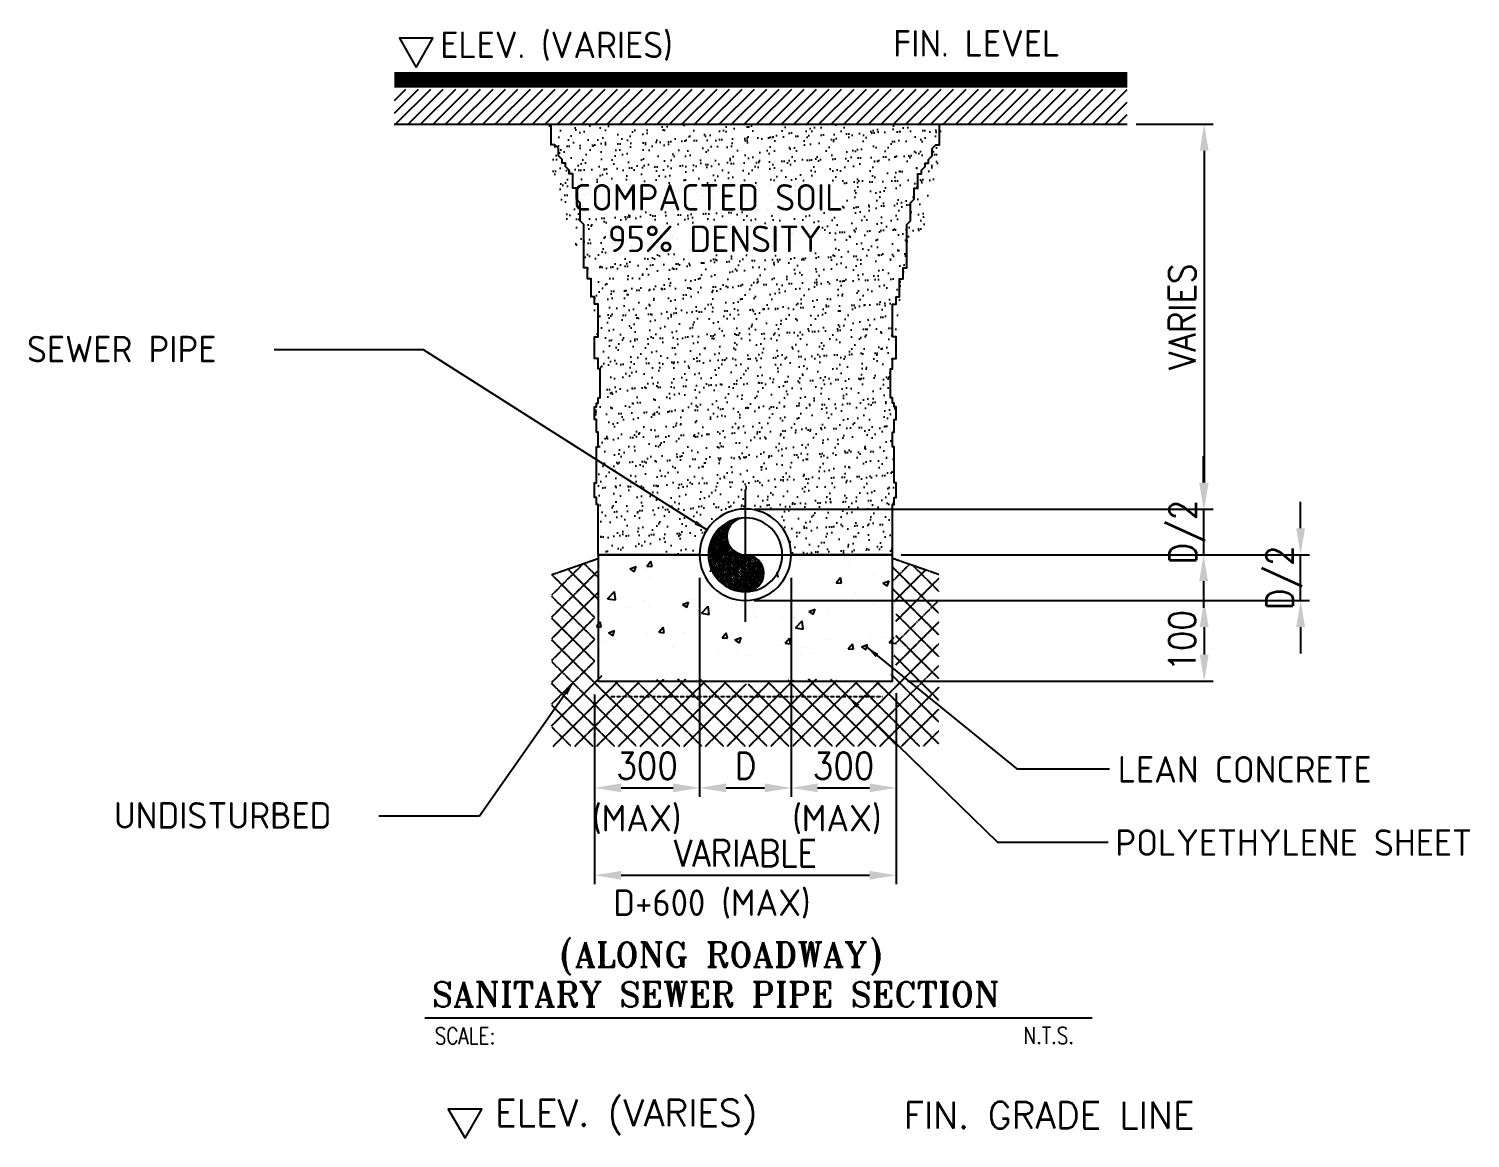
# Model space of a CAD drawing. Header units: metres. Extents: x 6917732 to 8046551, y 3602874 to 4094271.
# Drawn here: x 6928593 to 7091681, y 3966676 to 4092241 of the extents above; entities that cross this region are included whole.
import ezdxf

# ---------------------------------------------------------------- set-up
doc = ezdxf.new("R2010")
doc.units = ezdxf.units.M
doc.header["$LTSCALE"] = 0.5
doc.header["$MEASUREMENT"] = 0
doc.header["$PDMODE"] = 2
doc.header["$PDSIZE"] = 0.1
doc.linetypes.add('CENTER2', pattern=[1.125, 0.75, -0.125, 0.125, -0.125])
doc.linetypes.add('HIDDEN', pattern=[0.375, 0.25, -0.125])
doc.layers.get('0').update_dxf_attribs({"linetype": 'CONTINUOUS'})
doc.layers.get('Defpoints').update_dxf_attribs({"linetype": 'CONTINUOUS'})
for name, color, linetype in [('A-CL', 8, 'CENTER2'), ('A-DIM', 1, 'CONTINUOUS'), ('DIM', 8, 'CONTINUOUS'), ('Extinguisher', 2, 'CONTINUOUS'), ('pipe', 6, 'CONTINUOUS'), ('PIPING', 7, 'CONTINUOUS'), ('POTABLE', 6, 'CONTINUOUS'), ('RD-TXT', 7, 'CONTINUOUS'), ('SANITARY', 6, 'CONTINUOUS'), ('TXT5', 4, 'CONTINUOUS')]:
    doc.layers.add(name, color=color, linetype=linetype)
doc.styles.add('3.5mm', font='ISO3098B.shx', dxfattribs={"height": 3.5})
doc.styles.add('ROMANS', font='ROMANS.shx', dxfattribs={"width": 0.9})
doc.styles.add('RS', font='ROMANS.shx')
doc.styles.add('RT', font='ROMANT')
doc.dimstyles.new('1-200', dxfattribs={"dimtxt": 3000, "dimasz": 3000, "dimexe": 1000, "dimexo": 1000, "dimgap": 1000, "dimtad": 1, "dimdec": 0, "dimdsep": 46, "dimtxsty": 'ROMANS', "dimcen": 0, "dimclrd": 5, "dimclre": 5, "dimclrt": 2, "dimadec": 0, "dimazin": 2, "dimtfac": 1, "dimtdec": 0, "dimtmove": 2, "dimatfit": 2, "dimfxl": 1, "dimtolj": 1, "dimtzin": 0, "dimlwd": -1, "dimlwe": -1, "dimarcsym": 0})

# ---------------------------------------------------------------- blocks, each defined once
blk = doc.blocks.new('*D70')
at = {"layer": 'Defpoints', "color": 0, "lineweight": -3, "transparency": 16777216}
for p in [(7026718, 4018044), (6992613, 4015520), (7026718, 3996431)]:
    blk.add_point(p, dxfattribs=at)
at = {"layer": 'DIM', "color": 5, "transparency": 16777216}
for p, q in [((7026718, 4017044), (7026718, 3995431)), ((6992613, 4014520), (6992613, 3995431)), ((6995613, 3996431), (7023718, 3996431))]:
    blk.add_line(p, q, dxfattribs=at)
at = {"layer": 'DIM', "color": 5, "lineweight": -3, "transparency": 16777216}
for points in [[(6995613, 3996931), (6995613, 3995931), (6992613, 3996431)], [(7023718, 3996931), (7023718, 3995931), (7026718, 3996431)]]:
    blk.add_solid(points, dxfattribs=at)
at = {"layer": 'DIM', "color": 2, "transparency": 16777216, "insert": (7009666, 3998931), "char_height": 3000, "attachment_point": 5, "style": 'ROMANS'}
blk.add_mtext('\\A1;VARIABLE', dxfattribs=at)
blk = doc.blocks.new('*D71')
at = {"layer": 'Defpoints', "color": 0, "lineweight": -3, "transparency": 16777216}
for p in [(7052871, 4081441), (7009666, 4037889), (7061587, 4037889)]:
    blk.add_point(p, dxfattribs=at)
at = {"layer": 'DIM', "color": 5, "transparency": 16777216}
for p, q in [((7053871, 4081441), (7062587, 4081441)), ((7061587, 4078441), (7061587, 4040889)), ((7010666, 4037889), (7062587, 4037889))]:
    blk.add_line(p, q, dxfattribs=at)
at = {"layer": 'DIM', "color": 5, "lineweight": -3, "transparency": 16777216}
for points in [[(7061087, 4078441), (7062087, 4078441), (7061587, 4081441)], [(7061087, 4040889), (7062087, 4040889), (7061587, 4037889)]]:
    blk.add_solid(points, dxfattribs=at)
at = {"layer": 'DIM', "color": 2, "transparency": 16777216, "insert": (7059087, 4059665), "char_height": 3000, "attachment_point": 5, "rotation": 90, "style": 'ROMANS'}
blk.add_mtext('\\A1;VARIES', dxfattribs=at)
blk = doc.blocks.new('*D72')
at = {"layer": 'Defpoints', "color": 0, "lineweight": -3, "transparency": 16777216}
for p in [(7026308, 4032711), (7072496, 4032711), (7009666, 4027533)]:
    blk.add_point(p, dxfattribs=at)
at = {"layer": 'DIM', "color": 5, "transparency": 16777216}
for p, q in [((7072496, 4035711), (7072496, 4038711)), ((7027308, 4032711), (7073496, 4032711)), ((7072496, 4027533), (7072496, 4032711)), ((7010666, 4027533), (7073496, 4027533)), ((7072496, 4024533), (7072496, 4021533))]:
    blk.add_line(p, q, dxfattribs=at)
at = {"layer": 'DIM', "color": 5, "lineweight": -3, "transparency": 16777216}
for points in [[(7071996, 4035711), (7072996, 4035711), (7072496, 4032711)], [(7071996, 4024533), (7072996, 4024533), (7072496, 4027533)]]:
    blk.add_solid(points, dxfattribs=at)
at = {"layer": 'DIM', "color": 2, "transparency": 16777216, "insert": (7070631, 4030122), "char_height": 3000, "attachment_point": 5, "rotation": 90, "style": 'ROMANS'}
blk.add_mtext('\\A1;D/2', dxfattribs=at)
blk = doc.blocks.new('*D73')
at = {"layer": 'Defpoints', "color": 0, "lineweight": -3, "transparency": 16777216}
for p in [(7009666, 4027533), (7027031, 4018407), (7061587, 4018407)]:
    blk.add_point(p, dxfattribs=at)
at = {"layer": 'DIM', "color": 5, "transparency": 16777216}
for p, q in [((7010666, 4027533), (7062587, 4027533)), ((7061587, 4024533), (7061587, 4021407)), ((7028031, 4018407), (7062587, 4018407))]:
    blk.add_line(p, q, dxfattribs=at)
at = {"layer": 'DIM', "color": 5, "lineweight": -3, "transparency": 16777216}
for points in [[(7061087, 4024533), (7062087, 4024533), (7061587, 4027533)], [(7061087, 4021407), (7062087, 4021407), (7061587, 4018407)]]:
    blk.add_solid(points, dxfattribs=at)
at = {"layer": 'DIM', "color": 2, "transparency": 16777216, "insert": (7059087, 4022970), "char_height": 3000, "attachment_point": 5, "rotation": 90, "style": 'ROMANS'}
blk.add_mtext('\\A1;100', dxfattribs=at)
blk = doc.blocks.new('*D74')
at = {"layer": 'Defpoints', "color": 0, "lineweight": -3, "transparency": 16777216}
for p in [(7009666, 4037889), (7026308, 4032711), (7061515, 4032711)]:
    blk.add_point(p, dxfattribs=at)
at = {"layer": 'DIM', "color": 5, "transparency": 16777216}
for p, q in [((7061515, 4040889), (7061515, 4043889)), ((7010666, 4037889), (7062515, 4037889)), ((7061515, 4037889), (7061515, 4032711)), ((7027308, 4032711), (7062515, 4032711)), ((7061515, 4029711), (7061515, 4026711))]:
    blk.add_line(p, q, dxfattribs=at)
at = {"layer": 'DIM', "color": 5, "lineweight": -3, "transparency": 16777216}
for points in [[(7061015, 4040889), (7062015, 4040889), (7061515, 4037889)], [(7061015, 4029711), (7062015, 4029711), (7061515, 4032711)]]:
    blk.add_solid(points, dxfattribs=at)
at = {"layer": 'DIM', "color": 2, "transparency": 16777216, "insert": (7059659, 4035300), "char_height": 3000, "attachment_point": 5, "rotation": 90, "style": 'ROMANS'}
blk.add_mtext('\\A1;D/2', dxfattribs=at)
blk = doc.blocks.new('*D75')
at = {"layer": 'Defpoints', "color": 0, "lineweight": -3, "transparency": 16777216}
for p in [(7014844, 4031118), (7026718, 4015673), (7026718, 4006328)]:
    blk.add_point(p, dxfattribs=at)
at = {"layer": 'DIM', "color": 5, "transparency": 16777216}
for p, q in [((7014844, 4030118), (7014844, 4005328)), ((7026718, 4014673), (7026718, 4005328)), ((7017844, 4006328), (7023718, 4006328))]:
    blk.add_line(p, q, dxfattribs=at)
at = {"layer": 'DIM', "color": 5, "lineweight": -3, "transparency": 16777216}
for points in [[(7017844, 4006828), (7017844, 4005828), (7014844, 4006328)], [(7023718, 4006828), (7023718, 4005828), (7026718, 4006328)]]:
    blk.add_solid(points, dxfattribs=at)
at = {"layer": 'DIM', "color": 2, "transparency": 16777216, "insert": (7020781, 4008828), "char_height": 3000, "attachment_point": 5, "style": 'ROMANS'}
blk.add_mtext('\\A1;300', dxfattribs=at)
blk = doc.blocks.new('*D76')
at = {"layer": 'Defpoints', "color": 0, "lineweight": -3, "transparency": 16777216}
for p in [(7004488, 4028747), (7014844, 4028747), (7014844, 4006328)]:
    blk.add_point(p, dxfattribs=at)
at = {"layer": 'DIM', "color": 5, "transparency": 16777216}
for p, q in [((7004488, 4027747), (7004488, 4005328)), ((7014844, 4027747), (7014844, 4005328)), ((7007488, 4006328), (7011844, 4006328))]:
    blk.add_line(p, q, dxfattribs=at)
at = {"layer": 'DIM', "color": 5, "lineweight": -3, "transparency": 16777216}
for points in [[(7007488, 4006828), (7007488, 4005828), (7004488, 4006328)], [(7011844, 4006828), (7011844, 4005828), (7014844, 4006328)]]:
    blk.add_solid(points, dxfattribs=at)
at = {"layer": 'DIM', "color": 2, "transparency": 16777216, "insert": (7009666, 4008828), "char_height": 3000, "attachment_point": 5, "style": 'ROMANS'}
blk.add_mtext('\\A1;D', dxfattribs=at)
blk = doc.blocks.new('*D77')
at = {"layer": 'Defpoints', "color": 0, "lineweight": -3, "transparency": 16777216}
for p in [(7004488, 4031118), (6992613, 4017891), (7004488, 4006328)]:
    blk.add_point(p, dxfattribs=at)
at = {"layer": 'DIM', "color": 5, "transparency": 16777216}
for p, q in [((7004488, 4030118), (7004488, 4005328)), ((6992613, 4016891), (6992613, 4005328)), ((6995613, 4006328), (7001488, 4006328))]:
    blk.add_line(p, q, dxfattribs=at)
at = {"layer": 'DIM', "color": 5, "lineweight": -3, "transparency": 16777216}
for points in [[(6995613, 4006828), (6995613, 4005828), (6992613, 4006328)], [(7001488, 4006828), (7001488, 4005828), (7004488, 4006328)]]:
    blk.add_solid(points, dxfattribs=at)
at = {"layer": 'DIM', "color": 2, "transparency": 16777216, "insert": (6998550, 4008828), "char_height": 3000, "attachment_point": 5, "style": 'ROMANS'}
blk.add_mtext('\\A1;300', dxfattribs=at)
blk = doc.blocks.new('*X61')
at = {"color": 0}
for p, q in [((71682.5, 64641.4), (71828, 64787)), ((71688.6, 64659.9), (71809.5, 64780.9)), ((71836.5, 64783.1), (71844.3, 64790.9)), ((71856.8, 64791), (71859, 64793.2)), ((71675, 64596.9), (71780.4, 64702.3)), ((71676.3, 64610.5), (71783.5, 64717.7)), ((71678.6, 64625.2), (71791.4, 64738)), ((71698.8, 64682.6), (71786.9, 64770.6)), ((71724.6, 64720.7), (71748.8, 64744.9)), ((71674.7, 64584.2), (71779.7, 64689.2)), ((71675.1, 64572.2), (71780.4, 64677.5)), ((71676.1, 64560.8), (71782.2, 64666.9)), ((71677.6, 64550), (71784.9, 64657.2)), ((71679.6, 64539.6), (71788.2, 64648.2)), ((71682, 64529.7), (71792.3, 64639.9)), ((71684.9, 64520.1), (71796.9, 64632.2)), ((71688.1, 64511), (71802.1, 64625)), ((71691.6, 64502.1), (71807.8, 64618.3)), ((71695.5, 64493.6), (71814, 64612.1)), ((71699.7, 64485.4), (71820.8, 64606.5)), ((71704.1, 64477.5), (71828, 64601.4)), ((71708.9, 64469.9), (71835.8, 64596.8)), ((71713.9, 64462.5), (71844.3, 64592.9)), ((71719.2, 64455.5), (71853.3, 64589.6)), ((71724.8, 64448.7), (71863.2, 64587)), ((71730.6, 64442.1), (71873.9, 64585.4)), ((71736.7, 64435.8), (71885.7, 64584.8)), ((71743, 64429.8), (71897.3, 64584)), ((71749.6, 64424), (71907.8, 64582.2)), ((71756.5, 64418.5), (71917.5, 64579.5)), ((71763.6, 64413.2), (71926.5, 64576.1)), ((71771, 64408.2), (71934.8, 64572.1)), ((71778.6, 64403.5), (71942.5, 64567.4)), ((71786.6, 64399.1), (71949.7, 64562.2)), ((71794.8, 64395), (71956.4, 64556.5)), ((71803.4, 64391.2), (71962.5, 64550.3)), ((71812.3, 64387.7), (71968.1, 64543.5)), ((71821.5, 64384.5), (71973.2, 64536.2)), ((71831.1, 64381.7), (71977.8, 64528.4)), ((71841.1, 64379.4), (71981.7, 64520)), ((71851.5, 64377.4), (71985, 64510.9)), ((71862.5, 64376), (71987.5, 64501)), ((71873.9, 64375.1), (71989.2, 64490.3)), ((71886, 64374.8), (71989.7, 64478.4)), ((71899.5, 64375.8), (71988.6, 64465)), ((71915.4, 64379.4), (71985.1, 64449.1)), ((71937.3, 64388.9), (71975.5, 64427.2))]:
    blk.add_line(p, q, dxfattribs=at)
blk = doc.blocks.new('*X60')
at = {"color": 0}
for p, q in [((70785.6, 64474.6), (70964.5, 64653.5)), ((70785.6, 64350.9), (71049, 64614.3)), ((71051, 64448.4), (70876.5, 64622.9)), ((71049, 64574.1), (70968.2, 64654.8)), ((72720.4, 64677), (72724.8, 64681.4)), ((72720.4, 64553.3), (72816.6, 64649.5)), ((72983.8, 64371.7), (72720.4, 64635.1)), ((72730.6, 64439.8), (72908.3, 64617.5)), ((72983.8, 64495.4), (72836.8, 64642.4)), ((71028.4, 64347.2), (70785.6, 64590)), ((72740.9, 64326.4), (72983.8, 64569.2)), ((70785.6, 64227.2), (71049, 64490.6)), ((71028.4, 64223.4), (70785.6, 64466.3)), ((72983.8, 64248), (72720.4, 64511.4)), ((72740.9, 64202.6), (72983.8, 64445.5)), ((72983.8, 64124.2), (72740.9, 64367.1)), ((70785.6, 64103.4), (71028.4, 64346.3)), ((71028.9, 64099.2), (70785.6, 64342.5)), ((72740.9, 64078.9), (72983.8, 64321.7)), ((70785.6, 63979.7), (71028.4, 64222.5)), ((71388.7, 63615.7), (70785.6, 64218.8)), ((72983.8, 64000.5), (72740.9, 64243.3)), ((72401.5, 63615.7), (72983.8, 64198)), ((72983.8, 63876.7), (72730.6, 64129.9)), ((70785.6, 63855.9), (71028.4, 64098.8)), ((71265, 63615.7), (70785.6, 64095.1)), ((72525.2, 63615.7), (72983.8, 64074.2)), ((70785.6, 63732.2), (71069.3, 64015.9)), ((71141.2, 63615.7), (70785.6, 63971.3)), ((70792.8, 63615.7), (71160, 63982.9)), ((70916.5, 63615.7), (71278.2, 63977.3)), ((71040.3, 63615.7), (71420.6, 63996)), ((71512.5, 63615.7), (71144.1, 63984)), ((71164, 63615.7), (71544.3, 63996)), ((71636.2, 63615.7), (71275, 63976.8)), ((71287.8, 63615.7), (71660.4, 63988.3)), ((71759.9, 63615.7), (71383.3, 63992.3)), ((71411.5, 63615.7), (71775.9, 63980.1)), ((71883.7, 63615.7), (71503.4, 63996)), ((71535.2, 63615.7), (71888.9, 63969.3)), ((72007.4, 63615.7), (71632.8, 63990.3)), ((71659, 63615.7), (72025.7, 63982.4)), ((72131.2, 63615.7), (71766.1, 63980.8)), ((71782.7, 63615.7), (72159, 63991.9)), ((72254.9, 63615.7), (71903.4, 63967.2)), ((71906.5, 63615.7), (72286.8, 63996)), ((72378.7, 63615.7), (72012.9, 63981.5)), ((72030.2, 63615.7), (72404.3, 63989.7)), ((72502.4, 63615.7), (72128.4, 63989.7)), ((72154, 63615.7), (72514.4, 63976.1)), ((72626.1, 63615.7), (72245.8, 63996)), ((72277.7, 63615.7), (72646.9, 63984.9)), ((72749.9, 63615.7), (72371.1, 63994.4)), ((72873.6, 63615.7), (72513.2, 63976)), ((72983.8, 63629.2), (72628.7, 63984.3)), ((72983.8, 63753), (72713.2, 64023.5)), ((72648.9, 63615.7), (72983.8, 63950.5)), ((71017.5, 63615.7), (70785.6, 63847.6)), ((72772.7, 63615.7), (72983.8, 63826.8)), ((70893.7, 63615.7), (70785.6, 63723.8)), ((72896.4, 63615.7), (72983.8, 63703))]:
    blk.add_line(p, q, dxfattribs=at)
blk = doc.blocks.new('*X63')
at = {"color": 0}
for p, q in [((501839, -64903), (501887, -64845)), ((501899, -64908), (501887, -64845)), ((501996, -64783), (501996, -64783)), ((502421, -64830), (502421, -64830)), ((502530, -64806), (502530, -64806)), ((503064, -64829), (503064, -64829)), ((503167, -64815), (503167, -64815)), ((503409, -64808), (503409, -64808)), ((503597, -64851), (503597, -64851)), ((503827, -64850), (503827, -64850)), ((501648, -64935), (501718, -64908)), ((501648, -64935), (501697, -64969)), ((501697, -64969), (501718, -64908)), ((501838, -64930), (501838, -64930)), ((501839, -64903), (501899, -64908)), ((501871, -65017), (501871, -65017)), ((501907, -64981), (501907, -64981)), ((502385, -64947), (502385, -64947)), ((502538, -64898), (502538, -64898)), ((502556, -64965), (502604, -64908)), ((502616, -64971), (502604, -64908)), ((502788, -64865), (502788, -64865)), ((502890, -64883), (502890, -64883)), ((503085, -65015), (503135, -65049)), ((503134, -65049), (503155, -64989)), ((503244, -64950), (503244, -64950)), ((503333, -65034), (503322, -64971)), ((504131, -64874), (504131, -64874)), ((504416, -65006), (504416, -65006)), ((501278, -65063), (501278, -65063)), ((501352, -65092), (501352, -65092)), ((501528, -65031), (501528, -65031)), ((502077, -65150), (502077, -65150)), ((503397, -65141), (503397, -65141)), ((503536, -65126), (503536, -65126)), ((503786, -65093), (503786, -65093)), ((503910, -65071), (503910, -65071)), ((503991, -65091), (504039, -65034)), ((503991, -65091), (504050, -65096)), ((504050, -65096), (504039, -65034)), ((504165, -65043), (504165, -65043)), ((504522, -65095), (504592, -65069)), ((504522, -65095), (504572, -65129)), ((504572, -65129), (504592, -65069)), ((501267, -65272), (501267, -65272)), ((501393, -65273), (501471, -65192)), ((501393, -65273), (501482, -65287)), ((501482, -65287), (501471, -65192)), ((501494, -65250), (501494, -65250)), ((501801, -65294), (501801, -65294)), ((502245, -65338), (502315, -65311)), ((502245, -65338), (502294, -65371)), ((502275, -65292), (502275, -65292)), ((502294, -65372), (502315, -65311)), ((502335, -65317), (502335, -65317)), ((502372, -65280), (502372, -65280)), ((502525, -65259), (502525, -65259)), ((502869, -65340), (502869, -65340)), ((502878, -65216), (502878, -65216)), ((503625, -65300), (503625, -65300)), ((504209, -65200), (504209, -65200)), ((504403, -65339), (504403, -65339)), ((501265, -65425), (501265, -65425)), ((501340, -65425), (501340, -65425)), ((501478, -65406), (501478, -65406)), ((501644, -65375), (501644, -65375)), ((501859, -65350), (501859, -65350)), ((502012, -65429), (502012, -65429)), ((502459, -65500), (502459, -65500)), ((502460, -65439), (502538, -65357)), ((502460, -65439), (502549, -65452)), ((502549, -65452), (502538, -65357)), ((502546, -65451), (502546, -65451)), ((503042, -65400), (503042, -65400)), ((503080, -65474), (503080, -65474)), ((503385, -65474), (503385, -65474)), ((503403, -65362), (503403, -65362)), ((503523, -65487), (503523, -65487)), ((503614, -65496), (503614, -65496)), ((503682, -65418), (503752, -65391)), ((503682, -65418), (503731, -65452)), ((503731, -65452), (503752, -65391)), ((503898, -65403), (503898, -65403)), ((503902, -65438), (503902, -65438)), ((504470, -65407), (504470, -65407)), ((504533, -65354), (504533, -65354)), ((501267, -65584), (501309, -65535)), ((501267, -65593), (501320, -65597)), ((501320, -65597), (501309, -65535)), ((501404, -65660), (501474, -65634)), ((501404, -65660), (501454, -65694)), ((501454, -65694), (501474, -65634)), ((501876, -65600), (501876, -65600)), ((501978, -65655), (502026, -65597)), ((501978, -65655), (502037, -65660)), ((502037, -65660), (502026, -65598)), ((502262, -65653), (502262, -65653)), ((502360, -65613), (502360, -65613)), ((502641, -65604), (502641, -65604)), ((502695, -65718), (502743, -65660)), ((502755, -65723), (502743, -65660)), ((502865, -65549), (502865, -65549)), ((503273, -65520), (503273, -65520)), ((503528, -65604), (503605, -65523)), ((503528, -65604), (503616, -65618)), ((503616, -65618), (503605, -65523)), ((504391, -65672), (504391, -65672)), ((501293, -65700), (501293, -65700)), ((501327, -65758), (501327, -65758)), ((501380, -65769), (501380, -65769)), ((501602, -65803), (501602, -65803)), ((501847, -65683), (501847, -65683)), ((502012, -65686), (502012, -65686)), ((502136, -65825), (502136, -65825)), ((502695, -65718), (502755, -65723)), ((502841, -65741), (502911, -65714)), ((502841, -65741), (502891, -65774)), ((502891, -65774), (502911, -65714)), ((503373, -65807), (503373, -65807)), ((503412, -65780), (503460, -65723)), ((503412, -65780), (503472, -65786)), ((503472, -65786), (503460, -65723)), ((503639, -65832), (503639, -65832)), ((503886, -65736), (503886, -65736)), ((504129, -65843), (504178, -65786)), ((504167, -65796), (504167, -65796)), ((504189, -65848), (504178, -65786)), ((504270, -65749), (504270, -65749)), ((504279, -65821), (504349, -65794)), ((504279, -65821), (504328, -65854)), ((504328, -65854), (504349, -65794)), ((504521, -65716), (504521, -65716)), ((504595, -65770), (504651, -65711)), ((504595, -65770), (504672, -65782)), ((502348, -65946), (502348, -65946)), ((502670, -65848), (502670, -65848)), ((502853, -65882), (502853, -65882)), ((503001, -65997), (503001, -65997)), ((503010, -65915), (503010, -65915)), ((503204, -65870), (503204, -65870)), ((503260, -65882), (503260, -65882)), ((503584, -65896), (503584, -65896)), ((503738, -65893), (503738, -65893)), ((504129, -65843), (504189, -65848)), ((504271, -65916), (504271, -65916))]:
    blk.add_line(p, q, dxfattribs=at)
blk = doc.blocks.new('*X62')
at = {"color": 0}
for p, q in [((80450, 71611), (80792, 71953)), ((80450, 71788), (80615, 71953)), ((80468, 71453), (80968, 71953)), ((80645, 71453), (81145, 71953)), ((80822, 71453), (81322, 71953)), ((80999, 71453), (81499, 71953)), ((81175, 71453), (81675, 71953)), ((81352, 71453), (81852, 71953)), ((81529, 71453), (82029, 71953)), ((81706, 71453), (82206, 71953)), ((81882, 71453), (82382, 71953)), ((82059, 71453), (82559, 71953)), ((82236, 71453), (82736, 71953)), ((82413, 71453), (82913, 71953)), ((82590, 71453), (83090, 71953)), ((82766, 71453), (83266, 71953)), ((82943, 71453), (83443, 71953)), ((83120, 71453), (83620, 71953)), ((83297, 71453), (83797, 71953)), ((83473, 71453), (83973, 71953)), ((83650, 71453), (84150, 71953)), ((83827, 71453), (84327, 71953)), ((84004, 71453), (84504, 71953)), ((84181, 71453), (84681, 71953)), ((84357, 71453), (84857, 71953)), ((84534, 71453), (85034, 71953)), ((84711, 71453), (85211, 71953)), ((84888, 71453), (85388, 71953)), ((85064, 71453), (85564, 71953)), ((85241, 71453), (85741, 71953)), ((85418, 71453), (85918, 71953)), ((85595, 71453), (86095, 71953)), ((85772, 71453), (86272, 71953)), ((85948, 71453), (86448, 71953)), ((86125, 71453), (86625, 71953)), ((86302, 71453), (86802, 71953)), ((86479, 71453), (86979, 71953)), ((86655, 71453), (87155, 71953)), ((86832, 71453), (87332, 71953)), ((87009, 71453), (87509, 71953)), ((87186, 71453), (87686, 71953)), ((87363, 71453), (87863, 71953)), ((87539, 71453), (88039, 71953)), ((87716, 71453), (88216, 71953)), ((87893, 71453), (88393, 71953)), ((88070, 71453), (88570, 71953)), ((88246, 71453), (88746, 71953)), ((88423, 71453), (88923, 71953)), ((88600, 71453), (89100, 71953)), ((88777, 71453), (89277, 71953)), ((88954, 71453), (89454, 71953)), ((89130, 71453), (89630, 71953)), ((89307, 71453), (89807, 71953)), ((89484, 71453), (89984, 71953)), ((89661, 71453), (90161, 71953)), ((89837, 71453), (90337, 71953)), ((90014, 71453), (90514, 71953)), ((90191, 71453), (90691, 71953)), ((90368, 71453), (90859, 71944)), ((90545, 71453), (90859, 71767)), ((90721, 71453), (90859, 71590))]:
    blk.add_line(p, q, dxfattribs=at)

msp = doc.modelspace()

# ---------------------------------------------------------------- hatches: boundary and pattern name
at = {"layer": 'SANITARY', "linetype": 'Continuous'}
h = msp.add_hatch(dxfattribs=at)
h.set_pattern_fill('AR-SAND', color=8, scale=1034.985606, angle=45, style=0)
h.set_pattern_definition([(82.5, (4223206.9, 3551217.5), (-1456.2384, 1364.0356), [0, -1573.1781, 0, -1759.4755, 0, -1681.8516]), (52.5, (4223207, 3551217.5), (-770.1716, 3360.5773), [0, -848.6882, 0, -1417.9303, 0, -543.3674]), (12.5, (4222306.7, 3550317.3), (2274.9287, 2283.2117), [0, -517.4928, 0, -1862.9741, 0, -2432.2162]), (2.5, (4222306.7, 3550317.3), (1557.697, 2842.3425), [0, -258.7464, 0, -1221.283, 0, -1397.2306])])
edge = h.paths.add_edge_path()
edge.add_line((7026103.5, 4053747.3), (7026308.4, 4053747.3))
edge.add_line((7026308.4, 4053747.3), (7026308.4, 4054194.4))
edge.add_line((7026308.4, 4054194.4), (7026308.4, 4054566.3))
edge.add_line((7026308.4, 4054566.3), (7026513.2, 4054566.3))
edge.add_line((7026513.2, 4054566.3), (7026513.2, 4055794.9))
edge.add_line((7026513.2, 4055794.9), (7026308.4, 4055794.9))
edge.add_line((7026308.4, 4055794.9), (7026308.4, 4057637.9))
edge.add_line((7026308.4, 4057637.9), (7026513.2, 4057637.9))
edge.add_line((7026513.2, 4057637.9), (7026513.2, 4058047.4))
edge.add_line((7026513.2, 4058047.4), (7026718.1, 4058047.4))
edge.add_line((7026718.1, 4058047.4), (7026718.1, 4059071.2))
edge.add_line((7026718.1, 4059071.2), (7026923, 4059071.2))
edge.add_line((7026923, 4059071.2), (7026923, 4059685.5))
edge.add_line((7026923, 4059685.5), (7027127.9, 4059685.5))
edge.add_line((7027127.9, 4059685.5), (7027127.9, 4062142.7))
edge.add_line((7027127.9, 4062142.7), (7027332.7, 4062347.5))
edge.add_line((7027332.7, 4062347.5), (7027332.7, 4063371.3))
edge.add_line((7027332.7, 4063371.3), (7027537.6, 4063576.1))
edge.add_line((7027537.6, 4063576.1), (7027537.6, 4064190.4))
edge.add_line((7027537.6, 4064190.4), (7027742.5, 4064190.4))
edge.add_line((7027742.5, 4064190.4), (7027742.5, 4065009.5))
edge.add_line((7027742.5, 4065009.5), (7027947.4, 4065009.5))
edge.add_line((7027947.4, 4065009.5), (7027947.4, 4065214.2))
edge.add_line((7027947.4, 4065214.2), (7028152.2, 4065419))
edge.add_line((7028152.2, 4065419), (7028152.2, 4065623.8))
edge.add_line((7028152.2, 4065623.8), (7028357.1, 4065623.8))
edge.add_line((7028357.1, 4065623.8), (7028357.1, 4065828.5))
edge.add_line((7028357.1, 4065828.5), (7028562, 4066033.3))
edge.add_line((7028562, 4066033.3), (7028562, 4066442.8))
edge.add_line((7028562, 4066442.8), (7028766.9, 4066647.6))
edge.add_line((7028766.9, 4066647.6), (7028971.8, 4066647.6))
edge.add_line((7028971.8, 4066647.6), (7028971.8, 4068285.7))
edge.add_line((7028971.8, 4068285.7), (7029176.7, 4068285.7))
edge.add_line((7029176.7, 4068285.7), (7029176.7, 4068695.3))
edge.add_line((7029176.7, 4068695.3), (7029381.5, 4068695.3))
edge.add_line((7029381.5, 4068695.3), (7029381.5, 4068900))
edge.add_line((7029381.5, 4068900), (7029586.4, 4069104.8))
edge.add_line((7029586.4, 4069104.8), (7029791.3, 4069104.8))
edge.add_line((7029791.3, 4069104.8), (7029791.3, 4069719.1))
edge.add_line((7029791.3, 4069719.1), (7029996.2, 4069719.1))
edge.add_line((7029996.2, 4069719.1), (7029996.2, 4071971.6))
edge.add_line((7029996.2, 4071971.6), (7030201, 4071971.6))
edge.add_line((7030201, 4071971.6), (7030201, 4072176.3))
edge.add_line((7030201, 4072176.3), (7030405.9, 4072176.3))
edge.add_line((7030405.9, 4072176.3), (7030405.9, 4072585.9))
edge.add_line((7030405.9, 4072585.9), (7030610.8, 4072790.6))
edge.add_line((7030610.8, 4072790.6), (7030610.8, 4073200.2))
edge.add_line((7030610.8, 4073200.2), (7030815.7, 4073200.2))
edge.add_line((7030815.7, 4073200.2), (7030815.7, 4073404.9))
edge.add_line((7030815.7, 4073404.9), (7031020.5, 4073404.9))
edge.add_line((7031020.5, 4073404.9), (7031020.5, 4074019.2))
edge.add_line((7031020.5, 4074019.2), (7031225.4, 4074019.2))
edge.add_line((7031225.4, 4074019.2), (7031225.4, 4075247.8))
edge.add_line((7031225.4, 4075247.8), (7031430.3, 4075247.8))
edge.add_line((7031430.3, 4075247.8), (7031430.3, 4077295.5))
edge.add_line((7031430.3, 4077295.5), (7031635.2, 4077500.3))
edge.add_line((7031635.2, 4077500.3), (7031635.2, 4078114.6))
edge.add_line((7031635.2, 4078114.6), (7031840.1, 4078114.6))
edge.add_line((7031840.1, 4078114.6), (7031840.1, 4081441.4))
edge.add_line((7031840.1, 4081441.4), (6987491.1, 4081441.4))
edge.add_line((6987491.1, 4081441.4), (6987491.1, 4078114.6))
edge.add_line((6987491.1, 4078114.6), (6987695.9, 4078114.6))
edge.add_line((6987695.9, 4078114.6), (6987695.9, 4077500.3))
edge.add_line((6987695.9, 4077500.3), (6987900.8, 4077295.5))
edge.add_line((6987900.8, 4077295.5), (6987900.8, 4075247.8))
edge.add_line((6987900.8, 4075247.8), (6988105.7, 4075247.8))
edge.add_line((6988105.7, 4075247.8), (6988105.7, 4074019.2))
edge.add_line((6988105.7, 4074019.2), (6988310.6, 4074019.2))
edge.add_line((6988310.6, 4074019.2), (6988310.6, 4073404.9))
edge.add_line((6988310.6, 4073404.9), (6988515.5, 4073404.9))
edge.add_line((6988515.5, 4073404.9), (6988515.5, 4073200.2))
edge.add_line((6988515.5, 4073200.2), (6988720.4, 4073200.2))
edge.add_line((6988720.4, 4073200.2), (6988720.4, 4072790.6))
edge.add_line((6988720.4, 4072790.6), (6988925.2, 4072585.9))
edge.add_line((6988925.2, 4072585.9), (6988925.2, 4072176.3))
edge.add_line((6988925.2, 4072176.3), (6989130.1, 4072176.3))
edge.add_line((6989130.1, 4072176.3), (6989130.1, 4071971.6))
edge.add_line((6989130.1, 4071971.6), (6989335, 4071971.6))
edge.add_line((6989335, 4071971.6), (6989335, 4069719.1))
edge.add_line((6989335, 4069719.1), (6989539.9, 4069719.1))
edge.add_line((6989539.9, 4069719.1), (6989539.9, 4069104.8))
edge.add_line((6989539.9, 4069104.8), (6989744.7, 4069104.8))
edge.add_line((6989744.7, 4069104.8), (6989949.6, 4068900))
edge.add_line((6989949.6, 4068900), (6989949.6, 4068695.3))
edge.add_line((6989949.6, 4068695.3), (6990154.5, 4068695.3))
edge.add_line((6990154.5, 4068695.3), (6990154.5, 4068285.7))
edge.add_line((6990154.5, 4068285.7), (6990359.4, 4068285.7))
edge.add_line((6990359.4, 4068285.7), (6990359.4, 4066647.6))
edge.add_line((6990359.4, 4066647.6), (6990564.2, 4066647.6))
edge.add_line((6990564.2, 4066647.6), (6990769.1, 4066442.8))
edge.add_line((6990769.1, 4066442.8), (6990769.1, 4066033.3))
edge.add_line((6990769.1, 4066033.3), (6990974, 4065828.5))
edge.add_line((6990974, 4065828.5), (6990974, 4065623.8))
edge.add_line((6990974, 4065623.8), (6991178.9, 4065623.8))
edge.add_line((6991178.9, 4065623.8), (6991178.9, 4065419))
edge.add_line((6991178.9, 4065419), (6991383.8, 4065214.2))
edge.add_line((6991383.8, 4065214.2), (6991383.8, 4065009.5))
edge.add_line((6991383.8, 4065009.5), (6991588.7, 4065009.5))
edge.add_line((6991588.7, 4065009.5), (6991588.7, 4064190.4))
edge.add_line((6991588.7, 4064190.4), (6991793.5, 4064190.4))
edge.add_line((6991793.5, 4064190.4), (6991793.5, 4063576.1))
edge.add_line((6991793.5, 4063576.1), (6991998.4, 4063371.3))
edge.add_line((6991998.4, 4063371.3), (6991998.4, 4062347.5))
edge.add_line((6991998.4, 4062347.5), (6992203.3, 4062142.7))
edge.add_line((6992203.3, 4062142.7), (6992203.3, 4059685.5))
edge.add_line((6992203.3, 4059685.5), (6992408.2, 4059685.5))
edge.add_line((6992408.2, 4059685.5), (6992408.2, 4059071.2))
edge.add_line((6992408.2, 4059071.2), (6992613, 4059071.2))
edge.add_line((6992613, 4059071.2), (6992613, 4058047.4))
edge.add_line((6992613, 4058047.4), (6992817.9, 4058047.4))
edge.add_line((6992817.9, 4058047.4), (6992817.9, 4057637.9))
edge.add_line((6992817.9, 4057637.9), (6993022.8, 4057637.9))
edge.add_line((6993022.8, 4057637.9), (6993022.8, 4055794.9))
edge.add_line((6993022.8, 4055794.9), (6992817.9, 4055794.9))
edge.add_line((6992817.9, 4055794.9), (6992817.9, 4054566.3))
edge.add_line((6992817.9, 4054566.3), (6993022.8, 4054566.3))
edge.add_line((6993022.8, 4054566.3), (6993022.8, 4054194.4))
edge.add_line((6993022.8, 4054194.4), (6993022.8, 4053747.3))
edge.add_line((6993022.8, 4053747.3), (6993227.7, 4053747.3))
edge.add_line((6993227.7, 4053747.3), (6993227.7, 4050471))
edge.add_line((6993227.7, 4050471), (6993022.8, 4050471))
edge.add_line((6993022.8, 4050471), (6993022.8, 4049856.7))
edge.add_line((6993022.8, 4049856.7), (6992817.9, 4049856.7))
edge.add_line((6992817.9, 4049856.7), (6992817.9, 4049447.1))
edge.add_line((6992817.9, 4049447.1), (6992613, 4049447.1))
edge.add_line((6992613, 4049447.1), (6992613, 4048013.8))
edge.add_line((6992613, 4048013.8), (6992817.9, 4048013.8))
edge.add_line((6992817.9, 4048013.8), (6992817.9, 4046580.4))
edge.add_line((6992817.9, 4046580.4), (6993022.8, 4046580.4))
edge.add_line((6993022.8, 4046580.4), (6993022.8, 4044942.3))
edge.add_line((6993022.8, 4044942.3), (6992817.9, 4044942.3))
edge.add_line((6992817.9, 4044942.3), (6992817.9, 4040846.9))
edge.add_line((6992817.9, 4040846.9), (6992613, 4040846.9))
edge.add_line((6992613, 4040846.9), (6992613, 4039208.8))
edge.add_line((6992613, 4039208.8), (6992817.9, 4039208.8))
edge.add_line((6992817.9, 4039208.8), (6992817.9, 4038389.7))
edge.add_line((6992817.9, 4038389.7), (6993022.8, 4038389.7))
edge.add_line((6993022.8, 4038389.7), (6993022.8, 4032711.1))
edge.add_line((6993022.8, 4032711.1), (7004487.6, 4032711.1))
edge.add_arc((7009665.6, 4032711.1), 5178, 0, 180, ccw=False)
edge.add_line((7014843.6, 4032711.1), (7026308.4, 4032711.1))
edge.add_line((7026308.4, 4032711.1), (7026308.4, 4038389.7))
edge.add_line((7026308.4, 4038389.7), (7026513.2, 4038389.7))
edge.add_line((7026513.2, 4038389.7), (7026513.2, 4039208.8))
edge.add_line((7026513.2, 4039208.8), (7026718.1, 4039208.8))
edge.add_line((7026718.1, 4039208.8), (7026718.1, 4040846.9))
edge.add_line((7026718.1, 4040846.9), (7026513.2, 4040846.9))
edge.add_line((7026513.2, 4040846.9), (7026513.2, 4044942.3))
edge.add_line((7026513.2, 4044942.3), (7026308.4, 4044942.3))
edge.add_line((7026308.4, 4044942.3), (7026308.4, 4046580.4))
edge.add_line((7026308.4, 4046580.4), (7026513.2, 4046580.4))
edge.add_line((7026513.2, 4046580.4), (7026513.2, 4048013.8))
edge.add_line((7026513.2, 4048013.8), (7026718.1, 4048013.8))
edge.add_line((7026718.1, 4048013.8), (7026718.1, 4049447.1))
edge.add_line((7026718.1, 4049447.1), (7026513.2, 4049447.1))
edge.add_line((7026513.2, 4049447.1), (7026513.2, 4049856.7))
edge.add_line((7026513.2, 4049856.7), (7026308.4, 4049856.7))
edge.add_line((7026308.4, 4049856.7), (7026308.4, 4050471))
edge.add_line((7026308.4, 4050471), (7026103.5, 4050471))
edge.add_line((7026103.5, 4050471), (7026103.5, 4053747.3))

# ---------------------------------------------------------------- linework, layer by layer
at = {"layer": 'A-CL', "color": 8}
msp.add_line((6987776.3, 4030468.4), (6993022.8, 4032295.7), dxfattribs=at)
at = {"layer": 'A-CL'}
msp.add_line((7031554.8, 4030468.4), (7026308.4, 4032295.7), dxfattribs=at)
at = {"layer": 'DIM', "color": 4}
for points in [[(6972413.8, 4087880.2), (6974311, 4091166.2), (6970516.6, 4091166.2)], [(6977951, 3966676.1), (6979848.2, 3969962.1), (6976053.8, 3969962.1)]]:
    msp.add_lwpolyline(points, close=True, dxfattribs=at)
at = {"layer": 'pipe', "color": 1, "linetype": 'HIDDEN', "ltscale": 20}
msp.add_line((7025199.6, 4016628.8), (6994131.5, 4016628.8), dxfattribs=at)
at = {"layer": 'PIPING'}
for p, q in [((6969950, 4081441.4), (6994131.5, 4081441.4)), ((6994131.5, 4081441.4), (7025199.6, 4081441.4)), ((7025199.6, 4081441.4), (7052871.2, 4081441.4))]:
    msp.add_line(p, q, dxfattribs=at)
at = {"layer": 'PIPING', "color": 7}
msp.add_line((6987491.1, 4081441.4), (7031840.1, 4081441.4), dxfattribs=at)
at = {"layer": 'PIPING', "color": 8}
for p, q in [((7009665.6, 4040103.6), (7009665.6, 4025113.5)), ((6993022.8, 4032711.1), (7004487.6, 4032711.1)), ((7004487.6, 4032711.1), (7014843.6, 4032711.1)), ((7014843.6, 4032711.1), (7026308.4, 4032711.1))]:
    msp.add_line(p, q, dxfattribs=at)
at = {"layer": 'PIPING', "color": 7, "const_width": 1778.2}
msp.add_lwpolyline([(6969950, 4086472.5), (7052871.2, 4086472.5)], dxfattribs=at)
at = {"layer": 'PIPING', "color": 6}
for points in [[(6993023, 4054194.5), (6993023, 4054938.4), (6992613.3, 4054938.4), (6992613.3, 4057395.6), (6993023, 4057395.6), (6993023, 4061081.4), (6992613.3, 4061081.4), (6992613.3, 4061900.4), (6992203.5, 4061900.4), (6992203.5, 4063948.1), (6991793.8, 4063948.1), (6991793.8, 4065176.7), (6991384, 4065176.7), (6991384, 4070091.1), (6990974.2, 4070500.7), (6990974.2, 4072548.4), (6990564.5, 4072957.9), (6990564.5, 4074186.5), (6990154.7, 4074186.5), (6990154.7, 4075824.6), (6989745, 4075824.6), (6989745, 4076234.1), (6989335.2, 4076643.7), (6989335.2, 4077053.2), (6988925.4, 4077053.2), (6988925.4, 4077462.8), (6988515.7, 4077872.3), (6988515.7, 4078691.4), (6988105.9, 4079100.9), (6987696.2, 4079100.9), (6987696.2, 4081441.5)], [(7026308.6, 4054194.5), (7026308.6, 4054938.4), (7026718.3, 4054938.4), (7026718.3, 4057395.6), (7026308.6, 4057395.6), (7026308.6, 4061081.4), (7026718.3, 4061081.4), (7026718.3, 4061900.4), (7027128.1, 4061900.4), (7027128.1, 4063948.1), (7027537.8, 4063948.1), (7027537.8, 4065176.7), (7027947.6, 4065176.7), (7027947.6, 4070091.1), (7028357.3, 4070500.7), (7028357.3, 4072548.4), (7028767.1, 4072957.9), (7028767.1, 4074186.5), (7029176.9, 4074186.5), (7029176.9, 4075824.6), (7029586.6, 4075824.6), (7029586.6, 4076234.1), (7029996.4, 4076643.7), (7029996.4, 4077053.2), (7030406.2, 4077053.2), (7030406.2, 4077462.8), (7030815.9, 4077872.3), (7030815.9, 4078691.4), (7031225.7, 4079100.9), (7031635.4, 4079100.9), (7031635.4, 4081441.5)], [(6993022.8, 4032711.1), (6993022.8, 4038389.7), (6992817.9, 4038389.7), (6992817.9, 4039208.8), (6992613, 4039208.8), (6992613, 4040846.9), (6992817.9, 4040846.9), (6992817.9, 4044942.3), (6993022.8, 4044942.3), (6993022.8, 4046580.4), (6992817.9, 4046580.4), (6992817.9, 4048013.8), (6992613, 4048013.8), (6992613, 4049447.1), (6992817.9, 4049447.1), (6992817.9, 4049856.7), (6993022.8, 4049856.7), (6993022.8, 4050471), (6993227.7, 4050471), (6993227.7, 4053747.3), (6993022.8, 4053747.3), (6993022.8, 4054194.4)], [(7026308.4, 4032711.1), (7026308.4, 4038389.7), (7026513.2, 4038389.7), (7026513.2, 4039208.8), (7026718.1, 4039208.8), (7026718.1, 4040846.9), (7026513.2, 4040846.9), (7026513.2, 4044942.3), (7026308.4, 4044942.3), (7026308.4, 4046580.4), (7026513.2, 4046580.4), (7026513.2, 4048013.8), (7026718.1, 4048013.8), (7026718.1, 4049447.1), (7026513.2, 4049447.1), (7026513.2, 4049856.7), (7026308.4, 4049856.7), (7026308.4, 4050471), (7026103.5, 4050471), (7026103.5, 4053747.3), (7026308.4, 4053747.3), (7026308.4, 4054194.4)], [(7004487.6, 4032711.1), (6993022.8, 4032711.1), (6993022.8, 4018407), (7026308.4, 4018407), (7026308.4, 4032711.1), (7014843.6, 4032711.1)]]:
    msp.add_lwpolyline(points, dxfattribs=at)
at = {"layer": 'PIPING', "color": 4}
for start, end in [(0, 180), (180, 0)]:
    msp.add_arc((7009665.6, 4032711.1), 5178, start, end, dxfattribs=at)
at = {"layer": 'PIPING', "color": 6}
for start, end in [(90, 270), (270, 90)]:
    msp.add_arc((7009665.6, 4032711.1), 4182.2, start, end, dxfattribs=at)
at = {"layer": 'PIPING', "color": 1}
for centre, start, end in [((7009665.6, 4034802.2), 90, 270), ((7009665.6, 4030619.9), 270, 90)]:
    msp.add_arc(centre, 2091.1, start, end, dxfattribs=at)
at = {"layer": 'TXT5', "color": 4}
msp.add_line((7048926.6, 3980245.2), (6973410.4, 3980245.2), dxfattribs=at)

# ---------------------------------------------------------------- block references
at = {"layer": 'A-CL', "xscale": 19.91542960808147, "yscale": 19.91542960808147, "zscale": 19.91542960808147}
msp.add_blockref('*X61', (5578051.3, 2746477.2), dxfattribs=at)
at = {"layer": 'A-CL', "color": 8, "xscale": 19.91542960808147, "yscale": 19.91542960808147, "zscale": 19.91542960808147}
msp.add_blockref('*X60', (5578051.3, 2744106.3), dxfattribs=at)
at = {"layer": 'A-DIM', "xscale": 7.966171842708718, "yscale": 7.966171842708718, "zscale": 7.966171842708718}
msp.add_blockref('*X62', (6329073.6, 3512237.2), dxfattribs=at)
at = {"layer": 'DIM', "color": 8, "xscale": 9.957714804040734, "yscale": 9.957714804040734, "zscale": 9.957714804040734}
msp.add_blockref('*X63', (2001343.2, 4677710.4), dxfattribs=at)

# ---------------------------------------------------------------- texts
at = {"layer": 'Extinguisher', "color": 4, "style": 'ROMANS', "width": 0.8}
for s, p in [('SCALE:', (6974532, 3977310.2)), ('N.T.S.', (7041136.7, 3977349.9))]:
    msp.add_text(s, height=1898.44, rotation=360, dxfattribs=at).set_placement(p)
at = {"layer": 'POTABLE', "color": 2, "linetype": 'Continuous', "style": 'RS', "width": 1}
for s, p in [('ELEV. (VARIES)', (6981339.6, 3968043.4)), ('FIN. GRADE LINE', (7027565.7, 3967778))]:
    msp.add_text(s, height=3000, dxfattribs=at).set_placement(p)
at = {"layer": 'RD-TXT', "color": 2, "style": '3.5mm', "width": 1}
for s, p in [('ELEV. (VARIES)', (6975154.8, 4088927)), ('FIN. LEVEL ', (7026390.2, 4089093.2)), ('COMPACTED SOIL ', (6990162, 4071665.7)), ('95% DENSITY', (6994128.3, 4066967)), ('SEWER PIPE', (6928388.5, 4054492.4)), ('LEAN CONCRETE', (7051813.6, 4006919.7)), ('UNDISTURBED', (6938221.4, 4001713.1)), ('(MAX)', (6992340.1, 4001397.2)), ('(MAX)', (7014984.8, 4001397.2)), ('POLYETHYLENE SHEET', (7051533.5, 3998634.9)), ('D+600 (MAX)', (6994730.3, 3991831.5))]:
    msp.add_text(s, height=3000, dxfattribs=at).set_placement(p)
at = {"layer": 'TXT5', "color": 4, "style": 'RT'}
for s, p in [('(ALONG ROADWAY)', (6988669.1, 3986048.9, 8189.7)), ('SANITARY SEWER PIPE SECTION', (6974198, 3981548.9, 8189.7))]:
    msp.add_text(s, height=2812.5, rotation=360, dxfattribs=at).set_placement(p)

# ---------------------------------------------------------------- dimensions: what is measured, and where the dimension line sits
at = {"layer": 'DIM', "color": 2}
for base, p1, p2, text, picture, middle in [((7061587.2, 4037889.1), (7052871.2, 4081441.4), (7009665.6, 4037889.1), 'VARIES', '*D71', (7059087.2, 4059665.2)), ((7061587.2, 4018407), (7009665.6, 4027533), (7027031.3, 4018407), '100', '*D73', (7059087.2, 4022970))]:
    dim = msp.add_linear_dim(base=base, p1=p1, p2=p2, angle=90, text=text, dimstyle='1-200', dxfattribs=at)
    dim.commit()
    dim.dimension.update_dxf_attribs({"geometry": picture, "text_midpoint": middle})
for base, p1, angle, picture, middle in [((7061515.1, 4032711.1), (7009665.6, 4037889.1), 270, '*D74', (7059658.7, 4035300.1)), ((7072495.9, 4032711.1), (7009665.6, 4027533), 90, '*D72', (7070631.4, 4030122))]:
    dim = msp.add_linear_dim(base=base, p1=p1, p2=(7026308.4, 4032711.1), angle=angle, text='D/2', dimstyle='1-200', dxfattribs=at)
    dim.commit()
    dim.dimension.update_dxf_attribs({"geometry": picture, "text_midpoint": middle, "dimtype": 160})
for base, p1, p2, text, picture, middle in [((7004487.6, 4006327.6), (6992613, 4017890.6), (7004487.6, 4031117.8), '300', '*D77', (6998550.3, 4008827.6)), ((7026718.1, 4006327.6), (7014843.6, 4031117.8), (7026718.1, 4015673.3), '300', '*D75', (7020780.8, 4008827.6)), ((7014843.6, 4006327.6), (7004487.6, 4028746.9), (7014843.6, 4028746.9), 'D', '*D76', (7009665.6, 4008827.6)), ((7026718.1, 3996431.1), (6992613, 4015519.8), (7026718.1, 4018044.2), 'VARIABLE', '*D70', (7009665.6, 3998931.1))]:
    dim = msp.add_linear_dim(base=base, p1=p1, p2=p2, text=text, dimstyle='1-200', dxfattribs=at)
    dim.commit()
    dim.dimension.update_dxf_attribs({"geometry": picture, "text_midpoint": middle})

# ---------------------------------------------------------------- leaders
at = {"layer": 'SANITARY', "color": 3, "lineweight": -3}
for points in [[(7005319.9, 4035526.5), (6973242.8, 4055894.5), (6956348.5, 4055894.5)], [(7023401.5, 4022253.8), (7040374.7, 4008480.6), (7050889.7, 4008480.6)], [(6990194.7, 4018242.7), (6979589.6, 4003132.8), (6968184.8, 4003132.8)], [(7021307.1, 4016628.8), (7038209.9, 4000188.3), (7050735.1, 4000188.3)]]:
    msp.add_leader(points, dimstyle='1-200', override={"dimasz": 1500, "dimexe": 100, "dimexo": 100, "dimtad": 0, "dimaunit": 1, "dimadec": 3, "dimfxl": 10, "dimtfill": 1, "dimarcsym": 2}, dxfattribs=at)

doc.saveas('drawing.dxf')
